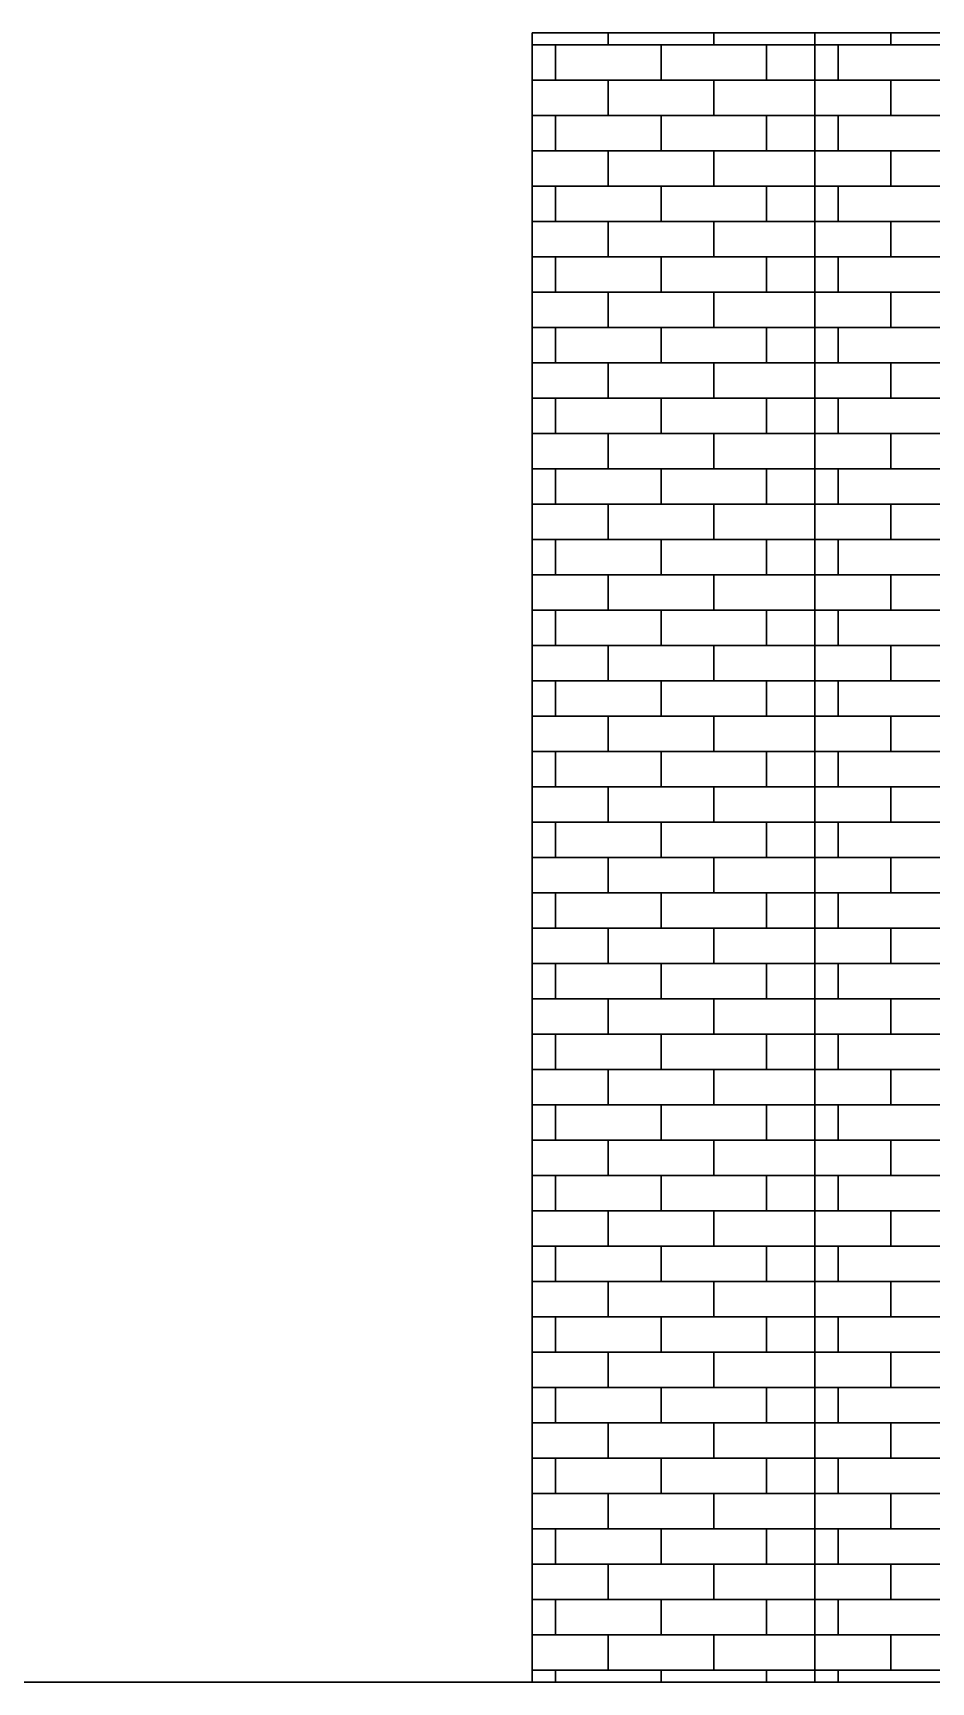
# Model space of a CAD drawing. Header units: metres. Extents: x 42 to 294, y -52 to 32.
# Drawn here: x 268.208 to 270.115, y 21.992 to 25.492 of the extents above; entities that cross this region are included whole.
import ezdxf

# ---------------------------------------------------------------- set-up
doc = ezdxf.new("R2010")
doc.units = ezdxf.units.M
doc.header["$LTSCALE"] = 0.15
doc.layers.add('A-WALL', color=2, linetype='Continuous', lineweight=30)
pattern_1 = [(360, (269.91714, 19.991775), (2e-17, 0.075), []), (90, (269.91714, 19.99177), (-0.112, 0.075), [0.075, -0.075])]
pattern_2 = [(360, (269.31714, 19.991775), (2e-17, 0.075), []), (90, (269.31714, 19.99177), (-0.112, 0.075), [0.075, -0.075])]

msp = doc.modelspace()

# ---------------------------------------------------------------- hatches: boundary and pattern name
at = {"layer": 'A-WALL'}
h = msp.add_hatch(dxfattribs=at)
h.set_pattern_fill('FP1_16', color=256, style=0, pattern_type=2)
h.set_pattern_definition(pattern_2)
h.paths.add_polyline_path([(269.3675, 25.4918), (269.2675, 25.4918), (269.2675, 21.9918), (269.3675, 21.9918)], flags=0)
h = msp.add_hatch(dxfattribs=at)
h.set_pattern_fill('FP1_16', color=256, style=0, pattern_type=2)
h.set_pattern_definition(pattern_2)
h.paths.add_polyline_path([(269.8675, 24.9918), (269.8675, 25.4918), (269.3675, 25.4918), (269.3675, 21.9918), (269.8675, 21.9918)], flags=0)
h = msp.add_hatch(dxfattribs=at)
h.set_pattern_fill('FP1_15', color=256, style=0, pattern_type=2)
h.set_pattern_definition(pattern_1)
h.paths.add_polyline_path([(269.9675, 25.4918), (269.8675, 25.4918), (269.8675, 21.9918), (269.9675, 21.9918)], flags=0)
h = msp.add_hatch(dxfattribs=at)
h.set_pattern_fill('FP1_15', color=256, style=0, pattern_type=2)
h.set_pattern_definition(pattern_1)
edge = h.paths.add_edge_path(flags=0)
edge.add_line((270.6675, 25.4918), (269.9675, 25.4918))
edge.add_line((269.9675, 25.4918), (269.9675, 21.9918))
edge.add_line((269.9675, 21.9918), (270.6675, 21.9918))
edge.add_line((270.6675, 21.9918), (270.6675, 22.1918))
edge.add_line((270.6675, 22.1918), (270.1675, 22.1918))
edge.add_line((270.1675, 22.1918), (270.1675, 22.4918))
edge.add_line((270.1675, 22.4918), (270.1725, 22.4918))
edge.add_line((270.1725, 22.4918), (270.1725, 23.4218))
edge.add_line((270.1725, 23.4218), (270.175, 23.4218))
edge.add_line((270.175, 23.4218), (270.1775, 23.4218))
edge.add_line((270.1775, 23.4218), (270.18, 23.4218))
edge.add_line((270.18, 23.4218), (270.1825, 23.4218))
edge.add_line((270.1825, 23.4218), (270.185, 23.4218))
edge.add_line((270.185, 23.4218), (270.1875, 23.4218))
edge.add_line((270.1875, 23.4218), (270.19, 23.4218))
edge.add_line((270.19, 23.4218), (270.1925, 23.4218))
edge.add_line((270.1925, 23.4218), (270.195, 23.4218))
edge.add_line((270.195, 23.4218), (270.1975, 23.4218))
edge.add_line((270.1975, 23.4218), (270.2, 23.4218))
edge.add_line((270.2, 23.4218), (270.2025, 23.4218))
edge.add_line((270.2025, 23.4218), (270.2025, 23.3918))
edge.add_arc((270.2275, 23.3918), 0.025, 90, 180, ccw=False)
edge.add_line((270.2275, 23.4168), (270.6675, 23.4168))
edge.add_line((270.6675, 23.4168), (270.6675, 25.4918))

# ---------------------------------------------------------------- linework, layer by layer
for p, q in [((270.6675, 25.4918), (269.2675, 25.4918)), ((269.2675, 21.9918), (269.2675, 25.4918)), ((269.8675, 21.9918), (269.8675, 25.4918)), ((272.5675, 21.9918), (264.8075, 21.9918))]:
    msp.add_line(p, q, dxfattribs=at)

doc.saveas('drawing.dxf')
